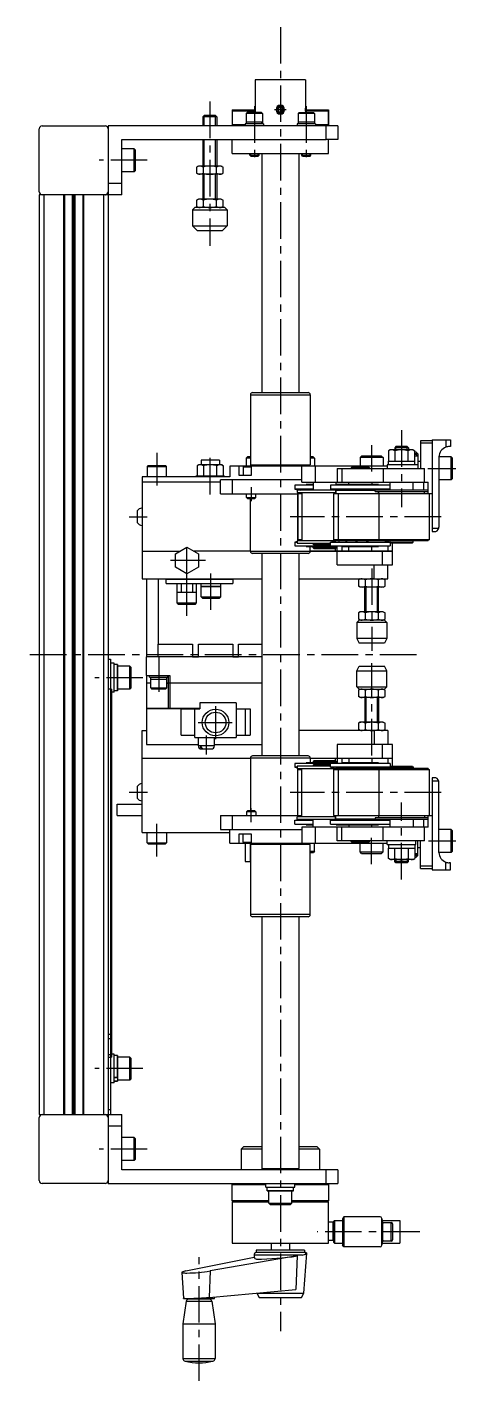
# Model space of a CAD drawing. Extents: x -5 to 1675, y -24 to 989.
# Drawn here: x -5 to 181, y 400 to 989 of the extents above; entities that cross this region are included whole.
import ezdxf

# ---------------------------------------------------------------- set-up
doc = ezdxf.new("R2010")
doc.units = 0
doc.header["$LTSCALE"] = 0.5
doc.linetypes.add('CENTER', pattern=[50.8, 31.75, -6.35, 6.35, -6.35])
for name, color, linetype in [('MSM_CENTER', 1, 'CENTER'), ('MSM_CONTINUOUS', 7, 'CONTINUOUS'), ('MSM_NARROW', 5, 'CONTINUOUS')]:
    doc.layers.add(name, color=color, linetype=linetype)

msp = doc.modelspace()

# ---------------------------------------------------------------- linework, layer by layer
at = {"layer": 'MSM_CENTER'}
for p, q in [((105, 989.24), (105, 422.05)), ((74.3, 956.85), (74.3, 894.03)), ((93.69, 954.83), (93.69, 931.1)), ((116.31, 954.83), (116.31, 931.1)), ((107.61, 953.3), (102.46, 953.3)), ((47.09, 931.3), (26.15, 931.3)), ((157.8, 813.92), (157.8, 780.49)), ((144.7, 807.36), (144.7, 795.97)), ((51.23, 804.13), (51.23, 789.83)), ((74.5, 786), (74.5, 802.84)), ((169.15, 797.3), (181.46, 797.3)), ((92.27, 789.22), (92.27, 783.11)), ((39.11, 776.3), (47.08, 776.3)), ((175, 776.3), (109.3, 776.3)), ((64.3, 747.2), (64.3, 765.58)), ((72.43, 757.3), (57.14, 757.3)), ((74.8, 735.8), (74.8, 754.18)), ((144.81, 753.83), (144.81, 717.92)), ((64.3, 733.2), (64.3, 751.58)), ((164.26, 716.3), (-5.28, 716.3)), ((144.81, 672.51), (144.81, 712.66)), ((52.05, 710.08), (52.05, 700.11)), ((45.19, 706.3), (24.25, 706.3)), ((76.8, 693.9), (76.8, 679.61)), ((69.25, 686.8), (84.01, 686.8)), ((72.8, 672.91), (72.8, 681.08)), ((39.18, 656.44), (47.14, 656.44)), ((175, 656.3), (109.3, 656.3)), ((92.27, 643.39), (92.27, 649.5)), ((157.8, 618.59), (157.8, 652.02)), ((51.23, 628.48), (51.23, 642.78)), ((144.7, 625.25), (144.7, 636.64)), ((169.51, 635.3), (181.46, 635.3)), ((45.19, 536.3), (24.25, 536.3)), ((47.09, 501.3), (26.15, 501.3)), ((165.77, 465.3), (121.09, 465.3)), ((69.59, 400.46), (69.59, 454.24))]:
    msp.add_line(p, q, dxfattribs=at)
at = {"layer": 'MSM_CONTINUOUS'}
for p, q in [((112.78, 966.3), (94, 966.3)), ((94, 966.3), (94, 952.1)), ((116, 966.3), (112.78, 966.3)), ((116, 966.3), (116, 955.28)), ((104.76, 954.44), (103.9, 953.67)), ((105.86, 954.07), (104.76, 954.44)), ((106.1, 952.94), (105.86, 954.07)), ((71.84, 950.8), (71.3, 950.26)), ((77.3, 950.26), (71.3, 950.26)), ((71.3, 950.26), (71.3, 946.3)), ((76.76, 950.8), (71.84, 950.8)), ((76.76, 950.8), (77.3, 950.26)), ((77.3, 950.26), (77.3, 946.3)), ((83.99, 953.3), (94, 953.3)), ((83.99, 953.3), (83.99, 946.3)), ((83.99, 952.8), (94, 952.8)), ((90.59, 952.1), (90.19, 951.7)), ((97.19, 951.7), (90.19, 951.7)), ((90.19, 951.7), (90.19, 947.1)), ((90.19, 948.1), (97.19, 948.1)), ((96.79, 952.1), (90.59, 952.1)), ((96.79, 952.1), (90.59, 952.1)), ((97.19, 951.7), (93.01, 951.7)), ((96.79, 952.1), (97.19, 951.7)), ((96.84, 948.1), (96.84, 947.1)), ((96.84, 948.1), (96.84, 947.1)), ((96.84, 948.1), (96.84, 947.1)), ((96.84, 948.1), (96.84, 947.1)), ((97.18, 951.7), (97.18, 947.1)), ((97.18, 948.1), (97.18, 947.1)), ((97.18, 948.1), (97.18, 947.1)), ((97.18, 948.1), (97.18, 947.1)), ((103.9, 953.67), (104.14, 952.54)), ((104.14, 952.54), (105.24, 952.17)), ((105.24, 952.17), (106.1, 952.94)), ((113.21, 952.1), (112.81, 951.7)), ((119.81, 951.7), (112.81, 951.7)), ((119.81, 951.7), (112.81, 951.7)), ((112.81, 951.7), (112.81, 947.1)), ((112.81, 948.1), (119.81, 948.1)), ((113.21, 952.1), (119.41, 952.1)), ((115.84, 953.3), (126.01, 953.31)), ((115.85, 952.8), (125.99, 952.8)), ((119.41, 952.1), (119.81, 951.7)), ((119.81, 951.7), (119.81, 947.1)), ((125.99, 946.3), (125.99, 953.3)), ((126.01, 953.3), (126.01, 946.3)), ((0, 917.6), (0, 945)), ((1.3, 946.3), (28.7, 946.3)), ((125, 946.3), (30, 946.3)), ((30, 946.3), (30, 486.6)), ((83.99, 946.8), (89.69, 946.8)), ((97.69, 947.1), (89.69, 947.1)), ((97.69, 947.1), (89.69, 947.1)), ((89.69, 947.1), (89.69, 946.3)), ((97.69, 947.1), (97.69, 946.3)), ((120.31, 947.1), (112.31, 947.1)), ((112.31, 947.1), (112.31, 946.3)), ((120.31, 947.1), (120.31, 946.3)), ((120.31, 946.8), (125.99, 946.8)), ((125, 940.3), (125, 946.3)), ((130, 946.3), (125, 946.3)), ((130, 946.3), (130, 940.3)), ((36, 940.3), (125, 940.3)), ((36, 916.3), (36, 940.3)), ((41.4, 936.3), (36, 936.3)), ((41.4, 926.3), (41.4, 936.3)), ((42, 935.7), (41.4, 936.3)), ((71.3, 940.3), (71.3, 928.8)), ((77.3, 940.3), (77.3, 928.8)), ((84, 934.3), (84, 940.3)), ((130, 940.3), (125, 940.3)), ((126, 934.3), (126, 940.3)), ((42, 931.3), (42, 935.7)), ((42, 926.9), (42, 931.3)), ((84, 934.3), (119.85, 934.3)), ((91.73, 933.47), (91.73, 934.3)), ((91.73, 933.47), (95.73, 933.47)), ((91.73, 933.47), (95.73, 933.47)), ((92.1, 933.1), (91.73, 933.47)), ((92.1, 933.1), (95.27, 933.1)), ((92.1, 933.1), (95.34, 933.1)), ((95.34, 933.1), (95.73, 933.47)), ((95.73, 933.47), (95.73, 934.3)), ((97, 934.3), (97, 830.3)), ((113, 934.3), (113, 830.3)), ((114.33, 933.47), (114.33, 934.3)), ((114.33, 933.47), (118.33, 933.47)), ((114.33, 933.47), (118.33, 933.47)), ((114.69, 933.1), (114.33, 933.47)), ((114.69, 933.1), (117.87, 933.1)), ((114.69, 933.1), (117.93, 933.1)), ((117.93, 933.1), (118.33, 933.47)), ((118.33, 933.47), (118.33, 934.3)), ((119.85, 934.3), (126, 934.3)), ((41.4, 926.3), (36, 926.3)), ((42, 926.9), (41.4, 926.3)), ((69.3, 928.8), (68.53, 928.36)), ((68.53, 928.36), (68.53, 925.65)), ((69.3, 925.2), (68.53, 925.65)), ((79.3, 928.8), (69.3, 928.8)), ((79.3, 925.2), (69.3, 925.2)), ((71.3, 925.2), (71.3, 914.4)), ((71.41, 928.36), (71.41, 925.65)), ((77.19, 925.65), (77.19, 928.36)), ((77.3, 925.2), (77.3, 914.4)), ((79.3, 928.8), (80.07, 928.36)), ((79.3, 925.2), (80.07, 925.65)), ((80.07, 925.65), (80.07, 928.36)), ((30, 921.3), (36, 921.3)), ((36, 916.3), (0, 916.3)), ((0, 916.3), (0, 516.3)), ((2, 916.3), (2, 516.3)), ((10.7, 516.3), (10.7, 916.3)), ((11, 916.3), (11, 516.3)), ((14.48, 516.3), (14.48, 916.3)), ((15, 916.3), (15, 516.3)), ((15.52, 916.3), (15.52, 516.3)), ((19, 916.3), (19, 516.3)), ((19.3, 916.3), (19.3, 516.3)), ((28, 916.3), (28, 516.3)), ((69.3, 914.4), (68.53, 913.96)), ((68.53, 913.96), (68.53, 911.25)), ((79.3, 914.4), (69.3, 914.4)), ((71.41, 913.96), (71.41, 911.25)), ((77.19, 911.25), (77.19, 913.96)), ((79.3, 914.4), (80.07, 913.96)), ((80.07, 911.25), (80.07, 913.96)), ((67.8, 910.8), (66.8, 909.8)), ((66.8, 909.8), (81.8, 909.8)), ((66.8, 909.8), (66.8, 902.8)), ((80.8, 910.8), (67.8, 910.8)), ((69.3, 910.8), (68.53, 911.25)), ((79.3, 910.8), (69.3, 910.8)), ((79.3, 910.8), (80.07, 911.25)), ((80.8, 910.8), (81.8, 909.8)), ((81.8, 909.8), (81.8, 902.8)), ((66.8, 902.8), (81.8, 902.8)), ((66.8, 902.8), (68.8, 900.8)), ((81.8, 902.8), (79.8, 900.8)), ((68.8, 900.8), (79.8, 900.8)), ((92.94, 830.3), (117.06, 830.3)), ((92, 829.37), (118, 829.37)), ((92, 829.37), (92, 798.9)), ((118, 829.37), (118, 798.9)), ((155.34, 806.8), (154.8, 806.26)), ((160.26, 806.8), (155.34, 806.8)), ((160.26, 806.8), (160.8, 806.26)), ((166.05, 809.3), (166.05, 797.3)), ((171.05, 809.3), (166.05, 809.3)), ((171.05, 808.3), (166.05, 808.3)), ((171.05, 809.8), (171.05, 769.8)), ((171.05, 809.8), (179.05, 809.8)), ((177.05, 809.8), (177.05, 806.55)), ((179.05, 806.8), (178.55, 806.8)), ((179.05, 809.8), (179.05, 806.8)), ((74.5, 800.9), (70.5, 800.9)), ((70.5, 800.9), (70.5, 798.9)), ((78.5, 800.9), (74.5, 800.9)), ((78.5, 800.9), (78.5, 798.9)), ((90.64, 802.3), (90.15, 801.81)), ((92, 801.81), (90.15, 801.81)), ((90.15, 801.81), (90.15, 798.3)), ((92, 802.3), (90.64, 802.3)), ((119.36, 802.3), (118, 802.3)), ((119.85, 801.81), (118, 801.81)), ((119.36, 802.3), (119.85, 801.81)), ((119.85, 801.81), (119.85, 798.3)), ((140.3, 802.7), (139.7, 802.1)), ((149.7, 802.1), (139.7, 802.1)), ((139.7, 802.1), (139.7, 798.3)), ((149.1, 802.7), (140.3, 802.7)), ((149.1, 802.7), (149.7, 802.1)), ((149.7, 802.1), (149.7, 798.3)), ((152.8, 805.4), (152.03, 804.96)), ((152.03, 804.96), (152.03, 800.4)), ((162.8, 805.4), (152.8, 805.4)), ((160.8, 806.26), (154.8, 806.26)), ((154.8, 806.26), (154.8, 805.4)), ((154.91, 804.96), (154.91, 800.4)), ((160.69, 800.4), (160.69, 804.96)), ((160.8, 806.26), (160.8, 805.4)), ((162.8, 805.4), (163.57, 804.96)), ((163.57, 800.4), (163.57, 804.96)), ((164.2, 804.3), (163.57, 804.3)), ((164.8, 803.7), (163.57, 803.7)), ((164.2, 803.3), (163.57, 803.3)), ((164.8, 802.7), (163.57, 802.7)), ((164.2, 804.3), (164.8, 803.7)), ((164.2, 803.3), (164.8, 802.7)), ((164.8, 803.7), (164.8, 797.3)), ((174.05, 802.3), (174.05, 771.8)), ((179.4, 802.3), (174.05, 802.3)), ((179.4, 792.3), (179.4, 802.3)), ((180, 801.7), (179.4, 802.3)), ((180, 792.9), (180, 801.7)), ((47.47, 798.6), (46.98, 798.11)), ((46.98, 798.11), (55.48, 798.11)), ((46.98, 798.11), (46.98, 793.6)), ((47.47, 798.6), (54.99, 798.6)), ((55.48, 798.11), (54.99, 798.6)), ((55.48, 793.6), (55.48, 798.11)), ((69.5, 798.9), (68.73, 798.46)), ((68.73, 798.46), (68.73, 793.9)), ((79.5, 798.9), (69.5, 798.9)), ((71.61, 798.46), (71.61, 793.9)), ((77.39, 793.9), (77.39, 798.46)), ((79.5, 798.9), (80.27, 798.46)), ((80.27, 793.9), (80.27, 798.46)), ((151.55, 798.3), (83, 798.3)), ((83, 798.3), (83, 793.6)), ((87.02, 794.2), (87.02, 798.3)), ((89.17, 798.2), (88.77, 797.8)), ((92.32, 797.8), (88.77, 797.8)), ((88.77, 797.8), (88.77, 794.2)), ((92.27, 798.2), (89.17, 798.2)), ((89.62, 798.3), (89.62, 798.2)), ((91.74, 798.3), (92.04, 798.6)), ((92, 798.9), (118, 798.9)), ((93.3, 798.6), (92.04, 798.6)), ((92.32, 798.3), (92.32, 794.2)), ((93.3, 798.3), (93.3, 798.9)), ((114.3, 791.3), (114.3, 798.3)), ((116.7, 798.3), (116.7, 798.9)), ((120.37, 791.3), (120.37, 798.3)), ((129.8, 797.3), (131.8, 797.3)), ((129.8, 797.3), (129.8, 791.3)), ((131.8, 797.3), (131.8, 791.3)), ((131.8, 797.3), (167.8, 797.3)), ((136.1, 797.8), (135.8, 797.5)), ((143.8, 797.5), (135.8, 797.5)), ((135.8, 797.5), (135.8, 797.3)), ((143.5, 797.8), (136.1, 797.8)), ((139.8, 797.8), (139.8, 798.3)), ((143.5, 797.8), (143.8, 797.5)), ((143.8, 797.5), (143.8, 797.3)), ((149.8, 797.3), (149.8, 791.3)), ((164.8, 798.9), (151.55, 798.9)), ((151.55, 798.9), (151.55, 797.3)), ((152.03, 800.4), (163.57, 800.4)), ((152.05, 800.4), (152.05, 800.4)), ((152.05, 798.9), (152.05, 800.4)), ((154.89, 800.4), (154.96, 800.4)), ((160.64, 800.4), (160.71, 800.4)), ((163.55, 798.9), (163.55, 800.4)), ((166.05, 800.3), (164.8, 800.3)), ((167.8, 791.3), (167.8, 797.3)), ((83, 793.6), (44.8, 793.6)), ((44.8, 793.6), (44.8, 749.3)), ((79, 791.3), (44.8, 791.3)), ((79, 791.3), (50.8, 791.3)), ((80.75, 793.9), (68.25, 793.9)), ((80.75, 793.9), (68.25, 793.9)), ((68.25, 793.9), (68.25, 793.6)), ((68.75, 793.9), (68.75, 793.9)), ((71.59, 793.9), (71.66, 793.9)), ((77.34, 793.9), (77.41, 793.9)), ((79, 786.3), (79, 792.3)), ((114.3, 792.3), (79, 792.3)), ((80.75, 793.9), (80.75, 793.6)), ((84, 792.3), (84, 786.3)), ((92.32, 794.2), (87.02, 794.2)), ((119.3, 789.98), (111.3, 789.98)), ((111.3, 789.98), (111.3, 788.34)), ((114.3, 791.3), (169.3, 791.3)), ((119.3, 790.3), (116.3, 790.3)), ((116.3, 790.3), (116.3, 789.98)), ((119.3, 791.3), (119.3, 787.8)), ((152.8, 789.98), (126.8, 789.98)), ((126.8, 789.98), (126.8, 788.34)), ((129.3, 789.98), (129.3, 791.3)), ((131.8, 790.3), (129.3, 790.3)), ((147.8, 790.3), (131.8, 790.3)), ((131.8, 789.98), (131.8, 790.3)), ((134.8, 790.3), (134.8, 791.3)), ((144.8, 791.3), (144.8, 790.3)), ((147.8, 790.3), (147.8, 789.98)), ((152.8, 787.8), (152.8, 791.3)), ((162.8, 787.8), (162.8, 791.3)), ((167.3, 791.3), (167.3, 787.8)), ((169.3, 786.3), (169.3, 791.3)), ((179.4, 792.3), (174.05, 792.3)), ((180, 792.9), (179.4, 792.3)), ((79, 786.3), (112.58, 786.3)), ((90.27, 784.63), (90.27, 786.3)), ((90.27, 784.63), (94.27, 784.63)), ((90.7, 784.2), (90.27, 784.63)), ((90.7, 784.2), (93.84, 784.2)), ((92, 761.3), (92, 784.2)), ((93.84, 784.2), (94.27, 784.63)), ((94.27, 784.63), (94.27, 786.3)), ((119.3, 788.34), (111.3, 788.34)), ((111.3, 788.34), (113.58, 787.8)), ((129.08, 787.8), (112.3, 787.8)), ((112.3, 787.8), (112.3, 786.8)), ((112.3, 786.8), (129.08, 786.8)), ((112.62, 786.3), (112.58, 786.3)), ((112.58, 786.3), (112.58, 766.3)), ((112.62, 766.3), (112.62, 786.3)), ((114.3, 786.3), (112.62, 786.3)), ((113.73, 786.8), (113.73, 786.3)), ((113.75, 786.8), (113.75, 786.3)), ((113.76, 786.8), (113.76, 786.3)), ((113.98, 786.8), (113.98, 786.3)), ((114.3, 786.8), (114.3, 765.8)), ((137.73, 788.34), (126.8, 788.34)), ((126.8, 788.34), (129.08, 787.8)), ((171.05, 786.3), (128.08, 786.3)), ((128.08, 786.3), (128.08, 766.3)), ((129.08, 787.8), (138.09, 787.8)), ((129.15, 787.8), (129.08, 787.8)), ((129.08, 787.8), (129.08, 786.3)), ((129.08, 787.8), (129.08, 786.3)), ((129.15, 787.8), (129.15, 786.3)), ((130.73, 787.8), (130.26, 787.8)), ((130.31, 766.3), (130.31, 786.3)), ((134.11, 787.8), (133.32, 787.8)), ((138.62, 787.8), (137.67, 787.8)), ((152.8, 788.34), (137.73, 788.34)), ((138.09, 787.8), (146.3, 787.8)), ((143.36, 787.8), (142.44, 787.8)), ((169.3, 787.8), (146.3, 787.8)), ((146.3, 787.3), (146.3, 787.8)), ((146.3, 787.3), (169.3, 787.3)), ((147.8, 786.3), (147.8, 787.3)), ((147.8, 787.3), (147.8, 786.3)), ((147.93, 786.3), (147.93, 766.3)), ((152.8, 788.34), (150.53, 787.8)), ((167.8, 786.3), (167.8, 787.3)), ((170, 766.3), (170, 786.3)), ((42.6, 778.83), (42.6, 773.78)), ((171.05, 771.3), (173.99, 771.3)), ((112.3, 765.51), (111.3, 765.27)), ((129.08, 765.8), (112.3, 765.8)), ((112.3, 765.8), (112.3, 764.8)), ((112.62, 766.3), (112.58, 766.3)), ((114.3, 766.3), (112.62, 766.3)), ((113.73, 766.3), (113.73, 765.8)), ((113.75, 766.3), (113.75, 765.8)), ((113.76, 766.3), (113.76, 765.8)), ((113.98, 766.3), (113.98, 765.8)), ((126.8, 765.27), (129.08, 765.8)), ((130.31, 766.3), (128.08, 766.3)), ((129.08, 765.8), (129.15, 765.8)), ((169.3, 765.8), (129.08, 765.8)), ((130.26, 765.8), (130.73, 765.8)), ((170, 766.3), (130.31, 766.3)), ((133.32, 765.8), (134.11, 765.8)), ((137.67, 765.8), (138.62, 765.8)), ((142.44, 765.8), (143.36, 765.8)), ((150.53, 765.8), (152.8, 765.27)), ((151.8, 765.8), (151.8, 765.51)), ((152.8, 765.3), (152.8, 765.8)), ((162.8, 765.3), (162.8, 765.8)), ((169.3, 765.8), (169.3, 766.3)), ((171.05, 769.8), (172.05, 769.8)), ((44.8, 761.3), (61.23, 761.3)), ((59.3, 760.19), (64.3, 763.08)), ((59.3, 754.42), (59.3, 760.19)), ((64.3, 763.08), (69.3, 760.19)), ((92, 761.3), (67.37, 761.3)), ((69.3, 760.19), (69.3, 754.42)), ((118, 761.24), (92, 761.24)), ((117.06, 760.3), (92.94, 760.3)), ((97, 760.3), (97, 672.3)), ((111.3, 765.27), (112.3, 765.27)), ((111.3, 765.27), (111.3, 763.63)), ((111.3, 763.63), (126.8, 763.63)), ((112.3, 764.8), (126.8, 764.8)), ((113, 760.3), (113, 672.3)), ((116.3, 763.3), (116.3, 763.63)), ((116.3, 763.3), (129.8, 763.3)), ((118, 761.24), (118, 763.3)), ((153.8, 761.3), (118, 761.3)), ((118, 761.3), (153.8, 761.3)), ((119.3, 764.3), (119.3, 764.8)), ((119.3, 764.3), (126.8, 764.3)), ((119.6, 764), (119.3, 764.3)), ((119.3, 762.8), (119.3, 763.3)), ((119.3, 762.8), (129.3, 762.8)), ((119.6, 762.5), (119.3, 762.8)), ((119.6, 764), (123.75, 764)), ((119.6, 762.5), (123.75, 762.5)), ((123.75, 764), (126.8, 764)), ((123.75, 762.5), (129, 762.5)), ((126.8, 765.27), (152.8, 765.27)), ((126.8, 763.63), (126.8, 765.27)), ((126.8, 763.63), (152.8, 763.63)), ((128.95, 761.3), (128.95, 762.5)), ((129, 762.5), (129.3, 762.8)), ((129.3, 762.8), (129.3, 763.3)), ((129.8, 761.3), (129.8, 763.63)), ((129.8, 755.3), (129.8, 761.3)), ((131.8, 763.63), (131.8, 761.3)), ((131.8, 763.3), (147.8, 763.3)), ((134.8, 761.3), (134.8, 763.3)), ((144.8, 761.3), (144.8, 763.3)), ((147.8, 763.3), (147.8, 763.63)), ((149.54, 755.3), (149.54, 761.3)), ((151.8, 763.63), (151.8, 761.3)), ((152.8, 765.3), (162.8, 765.3)), ((153.1, 765), (152.8, 765.3)), ((152.8, 765.27), (152.8, 763.63)), ((153.1, 765), (162.5, 765)), ((153.8, 755.3), (153.8, 765)), ((162.5, 765), (162.8, 765.3)), ((64.3, 751.53), (59.3, 754.42)), ((69.3, 754.42), (64.3, 751.53)), ((129.8, 755.3), (153.8, 755.3)), ((145.8, 749.3), (145.8, 755.3)), ((151.8, 749.3), (151.8, 755.3)), ((44.8, 749.3), (50.8, 749.3)), ((46.8, 749.3), (46.8, 720.8)), ((50.8, 749.3), (97, 749.3)), ((51.8, 749.3), (51.8, 720.8)), ((55.3, 749.2), (84.3, 749.2)), ((55.3, 747.2), (55.3, 749.2)), ((57.3, 749.3), (57.3, 749.2)), ((59.3, 749.2), (59.3, 749.3)), ((80.3, 749.2), (59.3, 749.2)), ((80.3, 749.3), (80.3, 749.2)), ((82.3, 749.2), (82.3, 749.3)), ((84.3, 749.2), (84.3, 747.2)), ((113, 749.3), (151.8, 749.3)), ((139.81, 749.3), (139.03, 748.86)), ((139.03, 748.86), (139.03, 746.15)), ((141.92, 748.86), (141.92, 746.15)), ((147.69, 746.15), (147.69, 748.86)), ((149.81, 749.3), (150.58, 748.86)), ((150.58, 746.15), (150.58, 748.86)), ((55.3, 747.2), (84.3, 747.2)), ((60.05, 738.8), (60.05, 747.2)), ((68.55, 743.3), (60.05, 743.3)), ((61.8, 747.2), (61.8, 743.3)), ((66.8, 747.2), (66.8, 743.3)), ((68.55, 738.8), (68.55, 747.2)), ((70.55, 741.4), (70.55, 747.2)), ((79.05, 745.9), (70.55, 745.9)), ((70.55, 745.9), (79.05, 745.9)), ((70.55, 745.9), (79.05, 745.9)), ((79.05, 741.4), (79.05, 747.2)), ((139.81, 745.7), (139.03, 746.15)), ((149.81, 745.7), (139.81, 745.7)), ((141.81, 734.9), (141.81, 745.7)), ((147.81, 734.9), (147.81, 745.7)), ((149.81, 745.7), (150.58, 746.15)), ((60.05, 738.8), (68.55, 738.8)), ((60.54, 738.3), (60.05, 738.8)), ((60.54, 738.3), (64.3, 738.3)), ((64.3, 738.3), (68.06, 738.3)), ((68.06, 738.3), (68.55, 738.8)), ((70.55, 741.4), (79.05, 741.4)), ((71.04, 740.9), (70.55, 741.4)), ((71.04, 740.9), (74.8, 740.9)), ((74.8, 740.9), (78.56, 740.9)), ((78.56, 740.9), (79.05, 741.4)), ((139.3, 731.3), (138.3, 730.3)), ((138.3, 730.3), (138.3, 723.3)), ((151.3, 730.3), (138.3, 730.3)), ((139.81, 734.9), (139.03, 734.46)), ((139.03, 734.46), (139.03, 731.75)), ((139.81, 731.3), (139.03, 731.75)), ((150.3, 731.3), (139.3, 731.3)), ((149.81, 734.9), (139.81, 734.9)), ((141.92, 734.46), (141.92, 731.75)), ((147.69, 731.75), (147.69, 734.46)), ((149.81, 734.9), (150.58, 734.46)), ((149.81, 731.3), (150.58, 731.75)), ((150.3, 731.3), (151.3, 730.3)), ((150.58, 731.75), (150.58, 734.46)), ((151.3, 730.3), (151.3, 723.3)), ((46.8, 720.8), (46.8, 715.3)), ((51.8, 720.8), (66.8, 720.8)), ((51.8, 715.3), (51.8, 720.8)), ((66.8, 720.8), (66.8, 715.3)), ((69.3, 720.8), (84.3, 720.8)), ((69.3, 715.3), (69.3, 720.8)), ((84.3, 720.8), (84.3, 715.3)), ((86.8, 720.8), (97, 720.8)), ((86.8, 715.3), (86.8, 720.8)), ((151.3, 723.3), (138.3, 723.3)), ((138.3, 723.3), (139.3, 721.3)), ((150.3, 721.3), (139.3, 721.3)), ((151.3, 723.3), (150.3, 721.3)), ((31, 716.3), (30, 716.3)), ((30, 714.3), (31, 714.3)), ((31, 714.3), (31, 516.3)), ((32.6, 712.55), (31, 712.55)), ((32.6, 700.05), (32.6, 712.55)), ((32.6, 700.05), (32.6, 712.55)), ((97, 715.3), (46.8, 715.3)), ((46.8, 707.3), (46.8, 715.3)), ((52.1, 715.3), (52.1, 707.3)), ((66.8, 715.3), (69.3, 715.3)), ((84.3, 715.3), (86.8, 715.3)), ((34.1, 712.05), (32.6, 712.05)), ((34.1, 700.55), (34.1, 712.05)), ((34.1, 712.05), (34.1, 700.55)), ((39.5, 711.3), (34.1, 711.3)), ((39.5, 701.3), (39.5, 711.3)), ((40.1, 710.7), (39.5, 711.3)), ((40.1, 701.9), (40.1, 710.7)), ((46.8, 707.3), (56.93, 707.3)), ((46.8, 707.3), (46.8, 704)), ((48.05, 706.5), (48.05, 707.3)), ((56.05, 706.5), (56.05, 707.3)), ((56.2, 707.3), (56.2, 704)), ((56.93, 707.3), (56.93, 704)), ((138.31, 709.3), (139.31, 711.3)), ((138.31, 702.3), (138.31, 709.3)), ((138.31, 709.3), (151.31, 709.3)), ((139.31, 711.3), (150.31, 711.3)), ((151.31, 709.3), (150.31, 711.3)), ((151.31, 702.3), (151.31, 709.3)), ((31.5, 701.3), (30, 701.3)), ((31.5, 701.3), (31.5, 541.3)), ((39.5, 701.3), (34.1, 701.3)), ((40.1, 701.9), (39.5, 701.3)), ((46.8, 704), (48.58, 704)), ((46.8, 703.95), (46.8, 692.95)), ((48.58, 703.95), (46.8, 703.95)), ((46.85, 703.95), (46.85, 704)), ((48.05, 706.5), (56.05, 706.5)), ((48.55, 701.9), (48.55, 706.5)), ((55.55, 705.5), (48.55, 705.5)), ((55.55, 705.5), (48.55, 705.5)), ((55.55, 705.5), (48.55, 705.5)), ((48.55, 701.9), (55.55, 701.9)), ((48.58, 701.87), (48.95, 701.5)), ((48.95, 701.5), (55.15, 701.5)), ((55.55, 701.9), (55.15, 701.5)), ((55.55, 701.9), (55.55, 706.5)), ((55.55, 704), (56.2, 704)), ((55.55, 703.95), (56.2, 703.95)), ((56.2, 704), (56.93, 704)), ((56.2, 703.95), (56.2, 692.95)), ((56.93, 703.95), (56.2, 703.95)), ((56.25, 704), (56.25, 703.95)), ((56.93, 704), (59.86, 704)), ((56.93, 703.95), (56.93, 692.95)), ((59.86, 703.95), (56.93, 703.95)), ((56.98, 703.95), (56.98, 704)), ((59.86, 704), (97, 704)), ((97, 703.95), (59.86, 703.95)), ((139.31, 701.3), (138.31, 702.3)), ((138.31, 702.3), (151.31, 702.3)), ((139.81, 701.3), (139.03, 700.86)), ((139.03, 700.86), (139.03, 698.15)), ((139.31, 701.3), (150.31, 701.3)), ((141.92, 700.86), (141.92, 698.15)), ((147.69, 698.15), (147.69, 700.86)), ((149.81, 701.3), (150.58, 700.86)), ((150.31, 701.3), (151.31, 702.3)), ((150.58, 698.15), (150.58, 700.86)), ((32.6, 700.05), (31.5, 700.05)), ((34.1, 700.55), (32.6, 700.55)), ((69.94, 695.3), (69.94, 692.8)), ((85.8, 695.3), (69.94, 695.3)), ((85.8, 695.3), (85.8, 680.3)), ((139.81, 697.7), (139.03, 698.15)), ((149.81, 697.7), (139.81, 697.7)), ((141.81, 697.7), (141.81, 686.9)), ((147.81, 697.7), (147.81, 686.9)), ((149.81, 697.7), (150.58, 698.15)), ((46.8, 692.95), (69.94, 692.95)), ((69.94, 692.9), (46.8, 692.9)), ((46.8, 692.9), (46.8, 677.3)), ((46.85, 692.95), (46.85, 692.9)), ((48.6, 692.9), (48.6, 692.95)), ((51.66, 692.95), (51.66, 692.9)), ((56.25, 692.95), (56.25, 692.9)), ((56.98, 692.95), (56.98, 692.9)), ((59.86, 692.9), (59.86, 692.95)), ((61.8, 681.3), (61.8, 692.8)), ((61.8, 692.8), (63.97, 692.8)), ((63.97, 692.8), (67.8, 692.8)), ((67.8, 680.3), (67.8, 692.8)), ((67.8, 692.8), (69.94, 692.8)), ((85.8, 692.8), (91.8, 692.8)), ((89.63, 692.8), (89.63, 681.3)), ((91.8, 692.8), (91.8, 681.3)), ((44.8, 639), (44.8, 683.3)), ((44.8, 683.3), (46.8, 683.3)), ((151.8, 683.3), (113, 683.3)), ((139.81, 686.9), (139.03, 686.46)), ((139.03, 686.46), (139.03, 683.75)), ((139.81, 683.3), (139.03, 683.75)), ((149.81, 686.9), (139.81, 686.9)), ((141.92, 686.46), (141.92, 683.75)), ((145.8, 683.3), (145.8, 677.3)), ((147.69, 683.75), (147.69, 686.46)), ((149.81, 686.9), (150.58, 686.46)), ((149.81, 683.3), (150.58, 683.75)), ((150.58, 683.75), (150.58, 686.46)), ((151.8, 683.3), (151.8, 677.3)), ((151.8, 683.3), (151.8, 677.3)), ((151.8, 683.3), (151.8, 677.3)), ((46.8, 677.3), (69.3, 677.3)), ((61.8, 681.3), (63.97, 681.3)), ((63.97, 681.3), (67.8, 681.3)), ((67.8, 680.3), (85.8, 680.3)), ((69.3, 676.6), (69.3, 680.3)), ((76.3, 676.6), (76.3, 680.3)), ((76.3, 677.3), (97, 677.3)), ((85.8, 681.3), (89.63, 681.3)), ((89.63, 681.3), (91.8, 681.3)), ((129.8, 677.3), (129.8, 668.98)), ((153.8, 677.3), (129.8, 677.3)), ((149.54, 671.3), (149.54, 677.3)), ((153.8, 667.6), (153.8, 677.3)), ((44.8, 671.3), (92, 671.3)), ((76.3, 676.6), (69.3, 676.6)), ((70.18, 676.3), (70.53, 676.3)), ((70.6, 675.3), (75, 675.3)), ((92, 671.37), (118, 671.37)), ((92, 671.37), (92, 648.4)), ((117.06, 672.3), (92.94, 672.3)), ((118, 671.37), (118, 669.3)), ((118, 671.3), (153.8, 671.3)), ((128.95, 670.1), (128.95, 671.3)), ((131.8, 671.3), (131.8, 668.98)), ((134.8, 671.3), (134.8, 669.3)), ((144.8, 671.3), (144.8, 669.3)), ((151.8, 671.3), (151.8, 668.98)), ((124.3, 668.98), (111.3, 668.98)), ((111.3, 668.98), (111.3, 667.34)), ((112.3, 667.34), (111.3, 667.34)), ((111.3, 667.34), (112.3, 667.1)), ((124.3, 667.8), (112.3, 667.8)), ((112.3, 667.8), (112.3, 666.8)), ((112.3, 666.8), (124.3, 666.8)), ((112.58, 666.3), (112.62, 666.3)), ((112.58, 646.3), (112.58, 666.3)), ((112.62, 646.3), (112.62, 666.3)), ((112.62, 666.3), (114.3, 666.3)), ((113.73, 666.8), (113.73, 666.3)), ((113.74, 666.3), (113.74, 666.8)), ((113.95, 666.3), (113.95, 666.8)), ((114.3, 645.8), (114.3, 666.8)), ((124.3, 669.3), (116.3, 669.3)), ((116.3, 669.3), (116.3, 668.98)), ((119.6, 670.1), (119.3, 669.8)), ((124.89, 669.8), (119.3, 669.8)), ((119.3, 669.8), (119.3, 669.3)), ((119.6, 668.6), (119.3, 668.3)), ((124.89, 668.3), (119.3, 668.3)), ((119.3, 668.3), (119.3, 667.8)), ((129, 670.1), (119.6, 670.1)), ((126.8, 668.6), (119.6, 668.6)), ((129.8, 669.3), (124.3, 669.3)), ((126.8, 668.98), (124.3, 668.98)), ((126.8, 667.8), (124.3, 667.8)), ((124.3, 666.8), (129.08, 666.8)), ((129.3, 669.8), (124.89, 669.8)), ((126.8, 668.3), (124.89, 668.3)), ((152.8, 668.98), (126.8, 668.98)), ((126.8, 667.34), (126.8, 668.98)), ((152.8, 667.34), (126.8, 667.34)), ((126.8, 667.34), (129.08, 666.8)), ((128.08, 666.3), (130.31, 666.3)), ((128.08, 666.3), (128.08, 646.3)), ((129, 670.1), (129.3, 669.8)), ((129.08, 666.3), (129.08, 666.8)), ((129.13, 666.8), (129.08, 666.8)), ((169.3, 666.8), (129.13, 666.8)), ((129.3, 669.8), (129.3, 669.3)), ((130.31, 646.3), (130.31, 666.3)), ((130.31, 666.3), (147.93, 666.3)), ((147.8, 669.3), (131.8, 669.3)), ((146.3, 666.3), (146.3, 666.8)), ((146.3, 666.8), (146.3, 666.3)), ((147.8, 669.3), (147.8, 668.98)), ((147.93, 666.3), (147.93, 646.3)), ((147.93, 666.3), (170, 666.3)), ((152.8, 667.34), (150.53, 666.8)), ((151.8, 667.1), (151.8, 666.8)), ((152.8, 668.98), (152.8, 667.34)), ((152.8, 667.3), (153.1, 667.6)), ((162.8, 667.3), (152.8, 667.3)), ((162.5, 667.6), (153.1, 667.6)), ((162.5, 667.6), (162.8, 667.3)), ((162.8, 667.3), (162.8, 666.8)), ((169.3, 666.8), (169.3, 666.3)), ((170, 646.3), (170, 666.3)), ((172.05, 662.8), (171.05, 662.8)), ((171.05, 662.8), (171.05, 661.3)), ((173.99, 661.3), (171.05, 661.3)), ((171.05, 661.3), (171.05, 622.8)), ((174.05, 630.3), (174.05, 660.8)), ((42.6, 658.97), (42.6, 653.92)), ((34, 651.3), (44.8, 651.3)), ((34, 646.3), (34, 651.3)), ((90.7, 648.4), (90.27, 647.98)), ((94.27, 647.98), (90.27, 647.98)), ((90.27, 647.98), (90.27, 646.3)), ((93.84, 648.4), (90.7, 648.4)), ((93.84, 648.4), (94.27, 647.98)), ((94.27, 647.98), (94.27, 646.3)), ((34, 646.3), (44.8, 646.3)), ((79, 646.3), (114.3, 646.3)), ((79, 646.3), (79, 640.3)), ((84, 646.3), (84, 640.3)), ((111.3, 644.27), (113.58, 644.8)), ((111.3, 644.27), (119.3, 644.27)), ((111.3, 642.63), (111.3, 644.27)), ((111.3, 642.63), (119.3, 642.63)), ((124.3, 645.8), (112.3, 645.8)), ((112.3, 644.8), (112.3, 645.8)), ((112.3, 644.8), (124.3, 644.8)), ((112.58, 646.3), (112.62, 646.3)), ((113.73, 646.3), (113.73, 645.8)), ((113.74, 645.8), (113.74, 646.3)), ((113.95, 645.8), (113.95, 646.3)), ((116.3, 642.3), (116.3, 642.63)), ((116.3, 642.3), (119.3, 642.3)), ((119.3, 641.3), (119.3, 644.8)), ((129.08, 645.8), (124.3, 645.8)), ((124.3, 644.8), (129.08, 644.8)), ((126.8, 644.27), (129.08, 644.8)), ((126.8, 644.27), (152.8, 644.27)), ((126.8, 642.63), (126.8, 644.27)), ((126.8, 642.63), (152.8, 642.63)), ((128.08, 646.3), (147.93, 646.3)), ((129.08, 644.8), (129.08, 646.3)), ((129.08, 646.3), (129.08, 644.8)), ((146.3, 644.8), (129.08, 644.8)), ((129.08, 644.8), (129.13, 644.8)), ((129.3, 642.63), (129.3, 642.3)), ((129.3, 642.3), (147.8, 642.3)), ((130.21, 644.8), (130.67, 644.8)), ((131.8, 642.63), (131.8, 642.3)), ((133.24, 644.8), (134.02, 644.8)), ((134.8, 642.3), (134.8, 641.3)), ((137.57, 644.8), (138.52, 644.8)), ((142.34, 644.8), (143.26, 644.8)), ((144.8, 641.3), (144.8, 642.3)), ((147.67, 645.3), (146.3, 645.3)), ((146.3, 645.3), (146.3, 644.8)), ((146.3, 644.8), (147.67, 644.8)), ((169.3, 645.3), (147.67, 645.3)), ((147.67, 644.8), (169.3, 644.8)), ((147.8, 646.3), (147.8, 645.3)), ((147.8, 642.3), (147.8, 642.63)), ((147.93, 646.3), (171.05, 646.3)), ((150.53, 644.8), (152.8, 644.27)), ((152.8, 641.3), (152.8, 644.8)), ((162.8, 644.8), (162.8, 641.3)), ((167.3, 644.8), (167.3, 641.3)), ((167.8, 646.3), (167.8, 645.3)), ((169.3, 641.3), (169.3, 646.3)), ((44.8, 639), (83, 639)), ((46.98, 634.5), (46.98, 639)), ((55.48, 639), (55.48, 634.5)), ((79, 640.3), (114.3, 640.3)), ((83, 634.3), (83, 640.3)), ((87.02, 638.4), (92.32, 638.4)), ((87.02, 634.3), (87.02, 638.4)), ((88.77, 634.8), (88.77, 638.4)), ((92.32, 638.4), (92.32, 634.3)), ((169.3, 641.3), (114.3, 641.3)), ((114.3, 641.3), (114.3, 634.3)), ((120.37, 634.3), (120.37, 641.3)), ((129.8, 635.3), (129.8, 641.3)), ((131.8, 635.3), (131.8, 641.3)), ((149.8, 635.3), (149.8, 641.3)), ((167.8, 635.3), (167.8, 641.3)), ((179.4, 640.3), (174.05, 640.3)), ((179.4, 630.3), (179.4, 640.3)), ((180, 639.7), (179.4, 640.3)), ((180, 630.9), (180, 639.7)), ((46.98, 634.5), (55.48, 634.5)), ((47.47, 634), (46.98, 634.5)), ((47.47, 634), (54.99, 634)), ((55.48, 634.5), (54.99, 634)), ((83, 634.3), (151.55, 634.3)), ((88.77, 634.8), (92.32, 634.8)), ((89.17, 634.4), (88.77, 634.8)), ((89.17, 634.4), (92.32, 634.4)), ((89.62, 634.3), (89.62, 634.4)), ((89.63, 634.3), (89.63, 626.3)), ((91.8, 634.3), (91.8, 626.3)), ((118, 633.7), (92, 633.7)), ((92, 633.7), (92, 603.24)), ((92.32, 634.3), (93.3, 634.3)), ((93.3, 633.7), (93.3, 634.3)), ((116.7, 634.3), (116.7, 633.7)), ((118, 603.24), (118, 633.7)), ((118, 630.8), (119.93, 630.8)), ((118, 630.3), (119.44, 630.3)), ((119.93, 630.8), (119.44, 630.3)), ((119.93, 630.8), (119.93, 634.3)), ((167.8, 635.3), (129.8, 635.3)), ((135.8, 635.1), (135.8, 635.3)), ((135.8, 635.1), (141.15, 635.1)), ((136.1, 634.8), (135.8, 635.1)), ((136.1, 634.8), (141.05, 634.8)), ((139.7, 630.5), (139.7, 634.3)), ((139.7, 630.5), (149.7, 630.5)), ((140.3, 629.9), (139.7, 630.5)), ((139.8, 634.3), (139.8, 634.8)), ((141.05, 634.8), (143.5, 634.8)), ((141.15, 635.1), (143.8, 635.1)), ((143.5, 634.8), (143.8, 635.1)), ((143.8, 635.1), (143.8, 635.3)), ((149.1, 629.9), (149.7, 630.5)), ((149.7, 630.5), (149.7, 634.3)), ((151.55, 633.7), (151.55, 635.3)), ((151.55, 633.7), (164.05, 633.7)), ((151.55, 633.7), (164.05, 633.7)), ((152.03, 632.2), (163.57, 632.2)), ((152.03, 627.65), (152.03, 632.2)), ((152.05, 633.7), (152.05, 632.2)), ((152.05, 632.2), (152.05, 632.2)), ((154.91, 627.65), (154.91, 632.2)), ((160.69, 632.2), (160.69, 627.65)), ((163.55, 633.7), (163.55, 632.2)), ((163.57, 632.2), (163.57, 627.65)), ((164.05, 633.7), (164.05, 635.3)), ((164.8, 628.9), (164.8, 635.3)), ((166.05, 632.3), (164.8, 632.3)), ((166.05, 623.3), (166.05, 635.3)), ((179.4, 630.3), (174.05, 630.3)), ((180, 630.9), (179.4, 630.3)), ((89.63, 626.3), (91.8, 626.3)), ((140.3, 629.9), (149.1, 629.9)), ((152.8, 627.2), (152.03, 627.65)), ((162.8, 627.2), (152.8, 627.2)), ((154.8, 626.35), (154.8, 627.2)), ((160.8, 626.35), (154.8, 626.35)), ((155.34, 625.8), (154.8, 626.35)), ((160.26, 625.8), (155.34, 625.8)), ((160.26, 625.8), (160.8, 626.35)), ((160.8, 626.35), (160.8, 627.2)), ((162.8, 627.2), (163.57, 627.65)), ((163.55, 629.9), (164.8, 629.9)), ((163.55, 629.3), (164.2, 629.3)), ((163.55, 628.9), (164.8, 628.9)), ((163.55, 628.3), (164.2, 628.3)), ((164.8, 629.9), (164.2, 629.3)), ((164.2, 628.3), (164.8, 628.9)), ((171.05, 624.3), (166.05, 624.3)), ((177.05, 622.8), (177.05, 626.06)), ((179.05, 625.8), (178.55, 625.8)), ((179.05, 622.8), (179.05, 625.8)), ((166.05, 623.3), (171.05, 623.3)), ((171.05, 622.8), (179.05, 622.8)), ((118, 603.24), (92, 603.24)), ((117.06, 602.3), (92.94, 602.3)), ((97, 602.3), (97, 492.8)), ((113, 602.3), (113, 492.8)), ((30, 551.3), (31, 551.3)), ((31, 549.3), (30, 549.3)), ((31, 542.3), (30, 542.3)), ((32.6, 542.55), (31.5, 542.55)), ((32.6, 531.03), (32.6, 542.55)), ((32.6, 531.03), (32.6, 542.55)), ((34.1, 542.05), (32.6, 542.05)), ((34.1, 532.37), (34.1, 542.05)), ((34.1, 542.05), (34.1, 530.83)), ((30, 541.3), (31, 541.3)), ((31, 541.3), (31.5, 541.3)), ((39.5, 541.3), (34.1, 541.3)), ((39.5, 538.98), (39.5, 541.3)), ((40.1, 540.7), (39.5, 541.3)), ((39.5, 531.3), (39.5, 538.98)), ((40.1, 531.9), (40.1, 540.7)), ((32.6, 530.05), (31, 530.05)), ((32.6, 532.37), (34.1, 532.37)), ((34.1, 532.37), (32.6, 532.37)), ((32.6, 530.05), (32.6, 531.03)), ((32.6, 530.05), (32.6, 531.03)), ((32.6, 530.83), (34.1, 530.83)), ((34.1, 530.83), (32.6, 530.83)), ((39.5, 531.3), (34.1, 531.3)), ((40.1, 531.9), (39.5, 531.3)), ((31, 518.3), (30, 518.3)), ((0, 516.3), (36, 516.3)), ((0, 487.6), (0, 515)), ((36, 492.3), (36, 516.3)), ((36, 511.3), (30, 511.3)), ((41.4, 506.3), (36, 506.3)), ((41.4, 496.3), (41.4, 506.3)), ((42, 505.7), (41.4, 506.3)), ((42, 501.3), (42, 505.7)), ((42, 496.9), (42, 501.3)), ((89, 502.3), (88, 501.3)), ((97, 501.3), (88, 501.3)), ((88, 501.3), (88, 492.3)), ((97, 502.3), (89, 502.3)), ((121, 502.3), (113, 502.3)), ((122, 501.3), (113, 501.3)), ((121, 502.3), (122, 501.3)), ((122, 501.3), (122, 492.3)), ((41.4, 496.3), (36, 496.3)), ((42, 496.9), (41.4, 496.3)), ((130, 492.3), (36, 492.3)), ((97, 492.8), (113, 492.8)), ((97, 492.8), (97.5, 492.3)), ((112.5, 492.3), (113, 492.8)), ((125, 486.3), (125, 492.3)), ((130, 492.3), (130, 486.3)), ((28.7, 486.3), (1.3, 486.3)), ((30.3, 486.3), (130, 486.3)), ((84, 478.8), (84, 486.3)), ((98.75, 485.8), (84, 485.8)), ((98.75, 484.7), (98.75, 486.3)), ((98.75, 484.7), (111.25, 484.7)), ((98.75, 484.7), (111.25, 484.7)), ((99.25, 483.2), (99.25, 484.7)), ((99.25, 483.2), (110.75, 483.2)), ((110.75, 483.2), (99.25, 483.2)), ((100, 477.8), (100, 483.2)), ((110, 477.8), (110, 483.2)), ((110.75, 483.2), (110.75, 484.7)), ((111.25, 484.7), (111.25, 486.3)), ((126, 485.8), (111.25, 485.8)), ((126, 486.3), (126, 478.8)), ((84, 478.8), (84.5, 478.3)), ((100, 478.8), (84, 478.8)), ((84, 478.3), (84, 460.3)), ((84, 478.3), (100, 478.3)), ((100, 477.8), (102.18, 477.8)), ((100.6, 477.2), (100, 477.8)), ((100.6, 477.2), (109.4, 477.2)), ((102.18, 477.8), (110, 477.8)), ((109.4, 477.2), (110, 477.8)), ((126, 478.8), (110, 478.8)), ((110, 478.3), (126, 478.3)), ((126, 478.8), (125.5, 478.3)), ((126, 460.3), (126, 478.3)), ((132.61, 471.8), (132.11, 470.94)), ((132.61, 471.8), (132.61, 458.8)), ((148.4, 471.8), (132.61, 471.8)), ((149.24, 470.3), (149.24, 471.15)), ((128, 469.49), (126, 469.49)), ((128, 461.49), (128, 469.49)), ((128.11, 469.8), (128.61, 470.3)), ((128.11, 469.8), (128.11, 460.8)), ((128.61, 470.3), (128.61, 460.3)), ((128.61, 470.3), (132.11, 470.3)), ((132.11, 470.94), (132.11, 459.67)), ((149.23, 470.3), (157, 470.3)), ((149.24, 460.31), (149.24, 470.3)), ((149.24, 470.3), (149.63, 468.98)), ((149.63, 461.63), (149.63, 468.98)), ((150.05, 469.3), (153.3, 469.3)), ((153.3, 461.3), (153.3, 469.3)), ((153.8, 468.8), (153.8, 461.8)), ((157, 470.3), (157, 460.3)), ((84, 460.3), (126, 460.3)), ((101, 460.3), (101, 457.3)), ((109, 460.3), (109, 457.3)), ((128, 461.49), (126, 461.49)), ((128.11, 460.8), (128.61, 460.3)), ((128.61, 460.3), (132.11, 460.3)), ((132.61, 458.8), (132.11, 459.67)), ((149.63, 461.63), (149.23, 460.3)), ((149.23, 460.3), (157, 460.3)), ((149.24, 459.46), (149.24, 460.3)), ((153.3, 461.3), (150.05, 461.3)), ((63.84, 448.28), (93.65, 454.27)), ((112.37, 454.81), (74.47, 448.28)), ((114.47, 455.22), (93.59, 455.22)), ((93.59, 455.22), (93.64, 454.38)), ((97.56, 457.3), (94.5, 457.3)), ((94.5, 457.3), (94.5, 456.28)), ((115.5, 456.28), (94.5, 456.28)), ((115.5, 457.3), (97.56, 457.3)), ((112.36, 454.81), (111.7, 440.27)), ((115.25, 438.56), (116.47, 455.99)), ((115.5, 457.3), (115.5, 456.28)), ((116.16, 455.77), (115.88, 455.61)), ((148.4, 458.8), (132.61, 458.8)), ((62.12, 447.63), (62.85, 436.5)), ((74.47, 448.28), (73.95, 436.79)), ((62.86, 436.3), (62.86, 436.52)), ((62.86, 436.3), (64.82, 436.3)), ((64.82, 436.3), (76.31, 436.3)), ((74.22, 436), (64.95, 436)), ((65.66, 436), (65.66, 436.3)), ((73.51, 436), (73.51, 436.3)), ((73.95, 436.79), (111.7, 440.27)), ((76.31, 436.3), (76.31, 437.01)), ((94.75, 438.56), (94.74, 438.71)), ((94.75, 438.56), (112.24, 438.56)), ((94.75, 438.56), (95.75, 436.8)), ((95.75, 436.8), (114.25, 436.8)), ((112.24, 438.56), (115.25, 438.56)), ((114.25, 436.8), (115.25, 438.56)), ((63.96, 435.14), (62.59, 425.3)), ((63.96, 435.14), (75.21, 435.14)), ((75.21, 435.14), (76.59, 425.3)), ((62.59, 425.3), (76.59, 425.3)), ((62.59, 425.3), (62.59, 410.26)), ((76.59, 425.3), (76.59, 410.26)), ((62.59, 410.26), (64.63, 410.26)), ((63.53, 409.05), (75.64, 409.05)), ((64.63, 410.26), (76.59, 410.26))]:
    msp.add_line(p, q, dxfattribs=at)
for centre, radius in [((105, 953.3), 1.62), ((105, 953.3), 1.57), ((76.8, 686.8), 5.8), ((76.8, 686.8), 4.5)]:
    msp.add_circle(centre, radius, dxfattribs=at)
for centre, radius, start, end in [((105.16, 953.3), 2.01, 94.6353, 265.3647), ((105, 953.3), 1, 131.81185, 191.81185), ((105, 953.3), 1, 71.81185, 131.81185), ((104.84, 953.3), 2.01, 274.63537, 85.36463), ((105, 953.3), 1, 11.81185, 71.81185), ((128.33, 953.32), 12.48, 170.94666, 185.56469), ((105, 953.3), 1, 191.81185, 251.81185), ((105, 953.3), 1, 251.81185, 311.81185), ((105, 953.3), 1, 311.81185, 11.81185), ((1.3, 945), 1.3, 90, 180), ((28.7, 945), 1.3, 0, 90), ((69.97, 926.25), 2.56, 55.61575, 115.61575), ((69.97, 927.76), 2.56, 244.38425, 304.38425), ((74.3, 919.25), 9.55, 72.41205, 107.58795), ((74.3, 934.76), 9.55, 252.41205, 287.58795), ((78.63, 926.25), 2.56, 64.38425, 124.38425), ((78.63, 927.76), 2.56, 235.61575, 295.61575), ((1.3, 917.6), 1.3, 180, 270), ((28.7, 917.6), 1.3, 270, 0), ((28.63, 917.53), 1.3, 289.55721, 317.33437), ((69.97, 911.85), 2.56, 55.61575, 115.61575), ((74.3, 904.85), 9.55, 72.41205, 107.58795), ((78.63, 911.85), 2.56, 64.38425, 124.38425), ((69.97, 913.36), 2.56, 244.38425, 304.38425), ((74.3, 920.36), 9.55, 252.41205, 287.58795), ((78.63, 913.36), 2.56, 235.61575, 295.61575), ((92.94, 829.37), 0.938, 90, 180), ((117.06, 829.37), 0.938, 0, 90), ((178.55, 802.3), 4.5, 90, 109.47122), ((153.47, 802.85), 2.56, 55.61575, 115.61575), ((157.8, 795.85), 9.55, 72.41205, 107.58795), ((162.13, 802.85), 2.56, 64.38425, 124.38425), ((178.55, 802.3), 4.5, 109.47122, 180), ((70.17, 796.35), 2.56, 55.61575, 115.61575), ((74.5, 789.35), 9.55, 72.41205, 107.58795), ((78.83, 796.35), 2.56, 64.38425, 124.38425), ((45.5, 776.37), 3.8, 100.54763, 139.64085), ((45.5, 776.24), 3.8, 220.35915, 259.45237), ((172.05, 771.8), 2, 270, 345.52249), ((172.05, 771.8), 2, 345.52249, 0), ((92.94, 761.24), 0.938, 180, 270), ((117.06, 761.24), 0.938, 270, 0), ((140.48, 746.75), 2.56, 55.61575, 115.61575), ((144.81, 739.75), 9.55, 72.41205, 107.58795), ((149.14, 746.75), 2.56, 64.38425, 124.38425), ((140.48, 748.26), 2.56, 244.38425, 304.38425), ((144.81, 755.26), 9.55, 252.41205, 287.58795), ((149.14, 748.26), 2.56, 235.61575, 295.61575), ((140.48, 732.35), 2.56, 55.61575, 115.61575), ((140.48, 733.86), 2.56, 244.38425, 304.38425), ((144.81, 725.35), 9.55, 72.41205, 107.58795), ((144.81, 740.86), 9.55, 252.41205, 287.58795), ((149.14, 732.35), 2.56, 64.38425, 124.38425), ((149.14, 733.86), 2.56, 235.61575, 295.61575), ((140.48, 698.75), 2.56, 55.61575, 115.61575), ((144.81, 691.75), 9.55, 72.41205, 107.58795), ((149.14, 698.75), 2.56, 64.38425, 124.38425), ((140.48, 700.26), 2.56, 244.38425, 304.38425), ((144.81, 707.26), 9.55, 252.41205, 287.58795), ((149.14, 700.26), 2.56, 235.61575, 295.61575), ((140.48, 684.35), 2.56, 55.61575, 115.61575), ((140.48, 685.86), 2.56, 244.38425, 304.38425), ((144.81, 677.35), 9.55, 72.41205, 107.58795), ((144.81, 692.86), 9.55, 252.41205, 287.58795), ((149.14, 684.35), 2.56, 64.38425, 124.38425), ((149.14, 685.86), 2.56, 235.61575, 295.61575), ((70.6, 676.6), 1.3, 180, 270), ((71.23, 676.35), 1.05, 182.29909, 261.55579), ((71.59, 676.35), 1.05, 182.30047, 261.55441), ((75, 676.6), 1.3, 270, 0), ((92.94, 671.37), 0.938, 90, 180), ((117.06, 671.37), 0.938, 0, 90), ((45.5, 656.51), 3.8, 100.54763, 139.64085), ((172.05, 660.8), 2, 14.47751, 90), ((172.05, 660.8), 2, 0, 14.47751), ((45.5, 656.38), 3.8, 220.35915, 259.45237), ((178.55, 630.3), 4.5, 180, 250.52878), ((153.47, 629.76), 2.56, 244.38425, 304.38425), ((157.8, 636.76), 9.55, 252.41205, 287.58795), ((162.13, 629.76), 2.56, 235.61575, 295.61575), ((178.55, 630.3), 4.5, 250.52878, 270), ((92.94, 603.24), 0.938, 180, 270), ((117.06, 603.24), 0.938, 270, 0), ((1.3, 515), 1.3, 90, 180), ((28.7, 515), 1.3, 0, 90), ((1.3, 487.6), 1.3, 180, 270), ((28.7, 487.6), 1.3, 270, 0), ((30.3, 486.6), 0.3, 180, 270), ((148.4, 470.94), 0.867, 14.33751, 90), ((126.36, 465.3), 23.62, 12.21967, 14.33751), ((150.13, 468.76), 0.552, 98.70122, 156.05549), ((153.3, 468.8), 0.5, 0, 90), ((148.4, 459.67), 0.867, 270, 345.66249), ((126.36, 465.3), 23.62, 345.66249, 347.77751), ((150.13, 461.85), 0.552, 203.9434, 261.29895), ((153.3, 461.8), 0.5, 270, 0), ((94.58, 455.29), 1, 94.75622, 184), ((94.64, 454.45), 1, 184, 270.26487), ((94.07, 577.39), 123.95, 270.26487, 278.48597), ((113.71, 460.65), 5.48, 277.92851, 299.21042), ((115.17, 452.83), 3.52, 70.10423, 84.60374), ((115.41, 455.27), 1.02, 39.98912, 85.10683), ((116.11, 455.86), 0.1, 299.64281, 39.98912), ((62.25, 447.65), 0.13, 115.97685, 261.6594), ((64.69, 442.64), 5.7, 98.60512, 115.97685), ((64.26, 461.35), 13.98, 261.6594, 270.07299), ((63.05, 519.12), 71.76, 270.97945, 279.16091), ((64.58, 446.66), 10.31, 260.33014, 272.55943), ((64.95, 435), 1, 90, 172.01989), ((63.68, 556.66), 120.31, 270.64911, 274.89732), ((74.22, 435), 1, 7.98011, 90), ((63.84, 410.26), 1.25, 180, 255.98917), ((69.58, 432.63), 24.33, 255.79608, 284.17328), ((75.34, 410.26), 1.25, 284.01083, 0)]:
    msp.add_arc(centre, radius, start, end, dxfattribs=at)
at = {"layer": 'MSM_CONTINUOUS', "extrusion": (0, 0, -1)}
msp.add_arc((-116.31, 456), 0.155, 109.89577, 240.78958, dxfattribs=at)
at = {"layer": 'MSM_NARROW'}
for p, q in [((71.84, 946.3), (71.84, 950.8)), ((76.76, 946.3), (76.76, 950.8)), ((71.84, 928.8), (71.84, 940.3)), ((76.76, 928.8), (76.76, 940.3)), ((92.1, 933.1), (92.1, 934.3)), ((95.34, 933.1), (95.34, 934.3)), ((114.69, 933.1), (114.69, 934.3)), ((117.93, 933.1), (117.93, 934.3)), ((71.84, 914.4), (71.84, 925.2)), ((76.76, 914.4), (76.76, 925.2)), ((155.34, 805.4), (155.34, 806.8)), ((160.26, 805.4), (160.26, 806.8)), ((142.35, 734.9), (142.35, 745.7)), ((147.27, 734.9), (147.27, 745.7)), ((142.35, 686.9), (142.35, 697.7)), ((147.27, 686.9), (147.27, 697.7)), ((155.34, 627.2), (155.34, 625.8)), ((160.26, 627.2), (160.26, 625.8))]:
    msp.add_line(p, q, dxfattribs=at)

doc.saveas('drawing.dxf')
